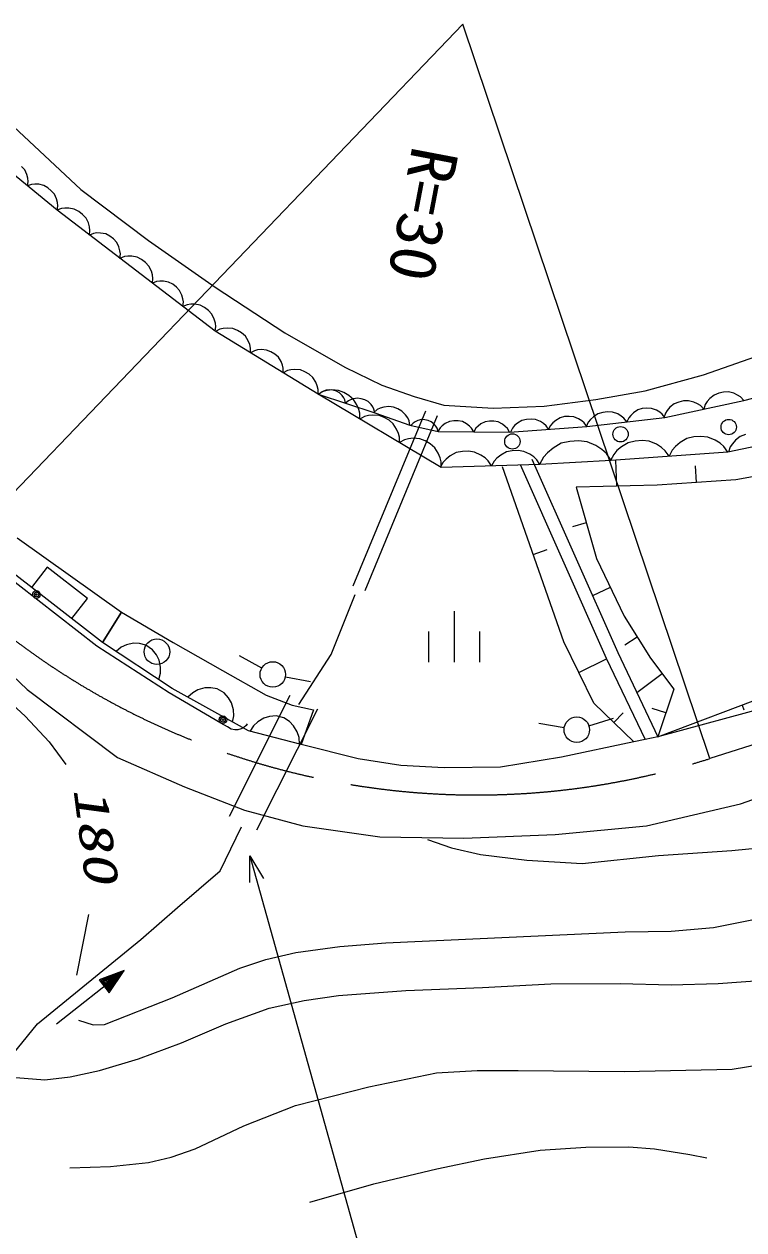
# Model space of a CAD drawing. Units: millimetres, scale not verified. Extents: x 40000 to 680000, y 20000 to 380000.
# Drawn here: x 212814 to 240986, y 242506 to 289703 of the extents above; entities that cross this region are included whole.
import ezdxf
from ezdxf.enums import TextEntityAlignment as Align

# ---------------------------------------------------------------- set-up
doc = ezdxf.new("R2010")
doc.units = ezdxf.units.MM
doc.header["$LTSCALE"] = 1000
doc.linetypes.add('CHAIN', pattern=[18.5, 12, -1.5, 3.5, -1.5])
for name, color, linetype, lineweight in [('M-BGD', 7, 'Continuous', 25), ('M-BMK', 2, 'CHAIN', 13), ('M-STR-HTXT', 7, 'Continuous', 13)]:
    doc.layers.add(name, color=color, linetype=linetype, lineweight=lineweight)
doc.styles.add('ＭＳ ゴシック', font='')
doc.styles.get('ＭＳ ゴシック').set_extended_font_data('MS Gothic')

msp = doc.modelspace()

# ---------------------------------------------------------------- linework, layer by layer
at = {"layer": 'M-BGD'}
for p, q in [((214102, 282416), (209490, 286203)), ((212202, 285877), (215035, 283230)), ((212838, 283997), (212718, 284134)), ((212920, 283813), (212838, 283997)), ((212956, 283667), (212920, 283813)), ((212968, 283541), (212956, 283667)), ((212943, 283368), (212968, 283541)), ((213108, 283426), (212943, 283368)), ((213234, 283439), (213108, 283426)), ((213384, 283432), (213234, 283439)), ((213580, 283388), (213384, 283432)), ((213738, 283297), (213580, 283388)), ((213878, 283182), (213738, 283297)), ((215035, 283230), (217682, 281235)), ((213998, 283045), (213878, 283182)), ((214080, 282861), (213998, 283045)), ((214115, 282715), (214080, 282861)), ((214128, 282589), (214115, 282715)), ((214274, 282486), (214100, 282417)), ((214102, 282416), (214128, 282589)), ((220298, 277681), (214102, 282416)), ((214408, 282504), (214274, 282486)), ((214568, 282502), (214408, 282504)), ((214779, 282462), (214568, 282502)), ((214951, 282371), (214779, 282462)), ((215104, 282254), (214951, 282371)), ((215237, 282112), (215104, 282254)), ((215331, 281919), (215237, 282112)), ((215374, 281765), (215331, 281919)), ((215372, 281445), (215392, 281631)), ((215534, 281510), (215372, 281445)), ((215392, 281631), (215374, 281765)), ((215660, 281527), (215534, 281510)), ((215810, 281525), (215660, 281527)), ((216008, 281488), (215810, 281525)), ((216169, 281402), (216008, 281488)), ((216312, 281293), (216169, 281402)), ((216437, 281160), (216312, 281293)), ((216525, 280979), (216437, 281160)), ((216566, 280835), (216525, 280979)), ((216583, 280708), (216566, 280835)), ((217682, 281235), (220292, 279408)), ((216563, 280535), (216583, 280708)), ((216737, 280603), (216563, 280535)), ((216871, 280621), (216737, 280603)), ((217031, 280620), (216871, 280621)), ((217242, 280580), (217031, 280620)), ((217414, 280488), (217242, 280580)), ((217567, 280372), (217414, 280488)), ((217700, 280230), (217567, 280372)), ((217794, 280037), (217700, 280230)), ((217837, 279883), (217794, 280037)), ((217855, 279748), (217837, 279883)), ((217835, 279563), (217855, 279748)), ((217997, 279628), (217835, 279563)), ((218123, 279644), (217997, 279628)), ((218273, 279643), (218123, 279644)), ((218471, 279605), (218273, 279643)), ((218632, 279520), (218471, 279605)), ((218775, 279410), (218632, 279520)), ((218900, 279277), (218775, 279410)), ((220292, 279408), (223014, 277619)), ((218988, 279097), (218900, 279277)), ((219029, 278952), (218988, 279097)), ((219046, 278826), (219029, 278952)), ((219026, 278652), (219046, 278826)), ((219200, 278721), (219026, 278652)), ((219334, 278739), (219200, 278721)), ((219494, 278738), (219334, 278739)), ((219705, 278697), (219494, 278738)), ((219877, 278606), (219705, 278697)), ((220030, 278489), (219877, 278606)), ((220163, 278347), (220030, 278489)), ((220257, 278155), (220163, 278347)), ((220300, 278001), (220257, 278155)), ((220318, 277866), (220300, 278001)), ((220298, 277681), (220318, 277866)), ((224320, 275220), (220298, 277681)), ((220476, 277759), (220311, 277672)), ((220608, 277790), (220476, 277759)), ((220768, 277806), (220608, 277790)), ((220982, 277787), (220768, 277806)), ((221162, 277714), (220982, 277787)), ((221326, 277614), (221162, 277714)), ((221473, 277487), (221326, 277614)), ((223014, 277619), (225363, 276277)), ((221587, 277305), (221473, 277487)), ((221646, 277156), (221587, 277305)), ((221678, 277024), (221646, 277156)), ((221676, 276837), (221678, 277024)), ((221831, 276918), (221676, 276837)), ((221955, 276948), (221831, 276918)), ((222104, 276962), (221955, 276948)), ((222305, 276945), (222104, 276962)), ((222474, 276877), (222305, 276945)), ((222627, 276783), (222474, 276877)), ((222765, 276663), (222627, 276783)), ((222872, 276493), (222765, 276663)), ((239400, 275978), (241973, 276873)), ((222927, 276353), (222872, 276493)), ((222957, 276230), (222927, 276353)), ((222956, 276055), (222957, 276230)), ((223121, 276141), (222956, 276055)), ((223253, 276173), (223121, 276141)), ((223412, 276188), (223253, 276173)), ((223626, 276170), (223412, 276188)), ((223807, 276097), (223626, 276170)), ((225363, 276277), (226817, 275568)), ((223970, 275996), (223807, 276097)), ((224117, 275869), (223970, 275996)), ((224231, 275687), (224117, 275869)), ((224290, 275538), (224231, 275687)), ((237126, 275344), (239400, 275978)), ((240979, 274976), (244738, 275950)), ((224322, 275406), (224290, 275538)), ((224320, 275220), (224322, 275406)), ((229134, 272353), (224320, 275220)), ((224320, 275220), (226538, 274489)), ((224518, 275323), (224323, 275218)), ((224450, 275293), (224353, 275209)), ((224534, 275335), (224450, 275293)), ((224674, 275363), (224518, 275323)), ((224638, 275370), (224534, 275335)), ((224784, 275391), (224638, 275370)), ((224863, 275383), (224674, 275363)), ((224916, 275371), (224784, 275391)), ((225117, 275364), (224863, 275383)), ((225042, 275330), (224916, 275371)), ((225160, 275267), (225042, 275330)), ((225333, 275280), (225117, 275364)), ((225265, 275163), (225160, 275267)), ((225328, 275073), (225265, 275163)), ((225528, 275164), (225333, 275280)), ((225705, 275014), (225528, 275164)), ((226817, 275568), (228084, 275121)), ((235187, 275009), (237126, 275344)), ((239820, 275181), (239653, 275046)), ((240001, 275253), (239820, 275181)), ((240189, 275294), (240001, 275253)), ((240383, 275304), (240189, 275294)), ((240591, 275252), (240383, 275304)), ((240737, 275185), (240591, 275252)), ((240851, 275112), (240737, 275185)), ((225370, 274990), (225328, 275073)), ((225398, 274865), (225370, 274990)), ((225504, 274956), (225398, 274865)), ((225595, 275002), (225504, 274956)), ((225709, 275040), (225595, 275002)), ((225842, 274800), (225705, 275014)), ((225868, 275064), (225709, 275040)), ((225915, 274624), (225842, 274800)), ((226012, 275042), (225868, 275064)), ((226149, 274997), (226012, 275042)), ((226278, 274929), (226149, 274997)), ((226393, 274815), (226278, 274929)), ((226461, 274717), (226393, 274815)), ((226507, 274626), (226461, 274717)), ((226895, 274713), (226752, 274668)), ((227095, 274738), (226895, 274713)), ((227275, 274707), (227095, 274738)), ((227445, 274647), (227275, 274707)), ((228084, 275121), (229240, 274785)), ((229240, 274785), (231179, 274673)), ((231179, 274673), (233174, 274748)), ((233174, 274748), (235187, 275009)), ((237896, 274300), (240979, 274976)), ((238090, 274703), (237986, 274582)), ((238257, 274838), (238090, 274703)), ((238438, 274910), (238257, 274838)), ((238626, 274952), (238438, 274910)), ((238820, 274961), (238626, 274952)), ((239028, 274909), (238820, 274961)), ((239174, 274842), (239028, 274909)), ((239288, 274769), (239174, 274842)), ((239416, 274634), (239288, 274769)), ((239476, 274810), (239416, 274634)), ((239549, 274925), (239476, 274810)), ((239653, 275046), (239549, 274925)), ((240979, 274976), (240851, 275112)), ((225697, 267719), (228534, 274569)), ((225954, 274468), (225915, 274624)), ((225955, 274246), (225954, 274468)), ((226140, 274346), (225955, 274246)), ((226288, 274383), (226140, 274346)), ((226159, 267528), (228996, 274377)), ((226467, 274402), (226288, 274383)), ((226708, 274385), (226467, 274402)), ((226637, 274613), (226503, 274502)), ((226538, 274489), (226507, 274626)), ((226538, 274489), (227917, 274003)), ((226752, 274668), (226637, 274613)), ((226912, 274305), (226708, 274385)), ((227097, 274194), (226912, 274305)), ((227604, 274559), (227445, 274647)), ((227744, 274414), (227604, 274559)), ((227827, 274289), (227744, 274414)), ((227882, 274174), (227827, 274289)), ((228361, 274221), (228218, 274184)), ((228495, 274214), (228361, 274221)), ((232474, 274231), (232297, 274188)), ((232654, 274244), (232474, 274231)), ((232835, 274226), (232654, 274244)), ((233021, 274150), (232835, 274226)), ((233793, 274295), (233620, 274192)), ((233970, 274338), (233793, 274295)), ((234150, 274350), (233970, 274338)), ((234331, 274333), (234150, 274350)), ((234517, 274256), (234331, 274333)), ((234644, 274175), (234517, 274256)), ((234840, 273949), (237896, 274300)), ((234978, 274222), (234893, 274116)), ((235094, 274332), (234978, 274222)), ((235274, 274449), (235094, 274332)), ((235461, 274503), (235274, 274449)), ((235652, 274525), (235461, 274503)), ((235846, 274515), (235652, 274525)), ((236048, 274442), (235846, 274515)), ((236186, 274361), (236048, 274442)), ((236292, 274277), (236186, 274361)), ((236406, 274129), (236292, 274277)), ((236478, 274288), (236406, 274129)), ((236557, 274388), (236478, 274288)), ((236666, 274491), (236557, 274388)), ((236835, 274601), (236666, 274491)), ((237010, 274651), (236835, 274601)), ((237189, 274672), (237010, 274651)), ((237371, 274663), (237189, 274672)), ((237560, 274594), (237371, 274663)), ((237690, 274518), (237560, 274594)), ((237790, 274439), (237690, 274518)), ((237896, 274300), (237790, 274439)), ((237913, 274468), (237853, 274291)), ((237986, 274582), (237913, 274468)), ((227265, 274053), (227097, 274194)), ((227395, 273850), (227265, 274053)), ((227463, 273683), (227395, 273850)), ((227917, 274003), (227882, 274174)), ((227917, 274003), (229026, 273759)), ((228040, 274088), (227952, 273995)), ((228118, 274139), (228040, 274088)), ((228218, 274184), (228118, 274139)), ((228624, 274185), (228495, 274214)), ((228748, 274136), (228624, 274185)), ((228863, 274043), (228748, 274136)), ((228935, 273960), (228863, 274043)), ((228985, 273881), (228935, 273960)), ((229026, 273759), (228985, 273881)), ((229097, 273899), (229012, 273759)), ((229026, 273759), (231811, 273732)), ((229182, 273982), (229097, 273899)), ((229294, 274065), (229182, 273982)), ((229463, 274147), (229294, 274065)), ((229632, 274173), (229463, 274147)), ((229800, 274172), (229632, 274173)), ((229967, 274142), (229800, 274172)), ((230134, 274057), (229967, 274142)), ((230246, 273971), (230134, 274057)), ((230329, 273887), (230246, 273971)), ((230411, 273746), (230329, 273887)), ((230497, 273885), (230411, 273746)), ((230582, 273968), (230497, 273885)), ((230694, 274051), (230582, 273968)), ((230863, 274133), (230694, 274051)), ((231031, 274160), (230863, 274133)), ((231199, 274158), (231031, 274160)), ((231367, 274129), (231199, 274158)), ((231534, 274043), (231367, 274129)), ((231646, 273958), (231534, 274043)), ((231729, 273873), (231646, 273958)), ((231811, 273732), (231729, 273873)), ((231811, 273732), (234840, 273949)), ((231927, 273891), (231848, 273735)), ((232010, 273987), (231927, 273891)), ((232124, 274085), (232010, 273987)), ((232297, 274188), (232124, 274085)), ((233147, 274068), (233021, 274150)), ((233244, 273985), (233147, 274068)), ((233344, 273842), (233244, 273985)), ((233423, 273998), (233344, 273842)), ((233506, 274094), (233423, 273998)), ((233620, 274192), (233506, 274094)), ((234740, 274092), (234644, 274175)), ((234840, 273949), (234740, 274092)), ((234893, 274116), (234816, 273946)), ((227501, 273535), (227463, 273683)), ((227502, 273325), (227501, 273535)), ((227697, 273430), (227502, 273325)), ((227853, 273470), (227697, 273430)), ((228042, 273490), (227853, 273470)), ((228296, 273471), (228042, 273490)), ((228512, 273387), (228296, 273471)), ((228707, 273271), (228512, 273387)), ((228884, 273121), (228707, 273271)), ((233840, 273295), (233515, 273108)), ((234173, 273371), (233840, 273295)), ((234508, 273390), (234173, 273371)), ((234847, 273354), (234508, 273390)), ((235192, 273206), (234847, 273354)), ((236457, 273317), (236191, 273160)), ((236729, 273382), (236457, 273317)), ((237004, 273402), (236729, 273382)), ((237283, 273375), (237004, 273402)), ((237568, 273257), (237283, 273375)), ((238486, 273322), (238312, 273172)), ((238751, 273480), (238486, 273322)), ((239023, 273545), (238751, 273480)), ((239298, 273565), (239023, 273545)), ((239577, 273538), (239298, 273565)), ((239862, 273420), (239577, 273538)), ((240055, 273296), (239862, 273420)), ((240203, 273168), (240055, 273296)), ((244008, 273705), (240357, 272948)), ((240538, 273280), (240454, 273152)), ((240657, 273415), (240538, 273280)), ((240846, 273564), (240657, 273415)), ((241051, 273643), (240846, 273564)), ((229021, 272907), (228884, 273121)), ((229094, 272731), (229021, 272907)), ((229490, 272803), (229334, 272679)), ((229727, 272930), (229490, 272803)), ((229966, 272977), (229727, 272930)), ((230206, 272983), (229966, 272977)), ((230447, 272950), (230206, 272983)), ((230690, 272837), (230447, 272950)), ((230853, 272721), (230690, 272837)), ((231470, 272837), (231321, 272718)), ((231695, 272957), (231470, 272837)), ((231922, 273001), (231695, 272957)), ((232150, 273008), (231922, 273001)), ((232379, 272976), (232150, 273008)), ((232610, 272868), (232379, 272976)), ((232765, 272759), (232610, 272868)), ((233301, 272927), (233143, 272750)), ((233515, 273108), (233301, 272927)), ((235425, 273051), (235192, 273206)), ((235603, 272893), (235425, 273051)), ((235787, 272623), (235603, 272893)), ((235890, 272861), (235768, 272622)), ((240357, 272948), (235787, 272623)), ((236018, 273009), (235890, 272861)), ((236191, 273160), (236018, 273009)), ((237761, 273133), (237568, 273257)), ((237909, 273005), (237761, 273133)), ((238063, 272785), (237909, 273005)), ((238184, 273024), (238063, 272785)), ((238312, 273172), (238184, 273024)), ((240357, 272948), (240203, 273168)), ((240454, 273152), (240385, 272954)), ((248075, 273246), (240675, 271866)), ((229133, 272575), (229094, 272731)), ((229217, 272555), (229103, 272352)), ((229134, 272353), (229133, 272575)), ((233001, 272461), (229134, 272353)), ((229334, 272679), (229217, 272555)), ((230976, 272605), (230853, 272721)), ((231102, 272408), (230976, 272605)), ((231211, 272601), (231102, 272408)), ((231321, 272718), (231211, 272601)), ((233937, 265522), (231540, 272371)), ((232225, 272469), (235601, 264886)), ((232682, 272673), (236052, 265102)), ((232882, 272648), (232765, 272759)), ((233001, 272461), (232882, 272648)), ((233143, 272750), (232991, 272461)), ((235787, 272623), (233001, 272461)), ((236008, 271616), (235979, 272637)), ((239134, 271763), (239090, 272419)), ((240675, 271866), (237593, 271661)), ((237593, 271661), (234422, 271572)), ((234422, 271572), (235215, 268783)), ((234819, 270178), (234272, 270023)), ((212547, 269593), (216632, 266685)), ((232739, 268947), (233286, 269138)), ((215886, 265501), (211903, 268587)), ((235215, 268783), (236301, 266523)), ((215665, 265348), (211794, 268352)), ((213716, 268447), (213104, 267656)), ((215297, 267222), (213716, 268447)), ((235758, 267653), (235065, 267320)), ((209264, 267144), (212938, 263661)), ((214685, 266431), (215297, 267222)), ((224838, 265033), (225767, 267381)), ((215886, 265501), (216632, 266685)), ((216632, 266685), (215886, 265501)), ((216632, 266685), (218651, 265501)), ((229640, 266722), (229640, 264722)), ((236301, 266523), (237329, 264879)), ((228640, 265922), (228640, 264722)), ((230640, 265922), (230640, 264722)), ((218497, 263528), (215665, 265348)), ((218607, 263701), (215886, 265501)), ((216612, 265309), (216412, 265152)), ((216822, 265409), (216612, 265309)), ((217099, 265466), (216822, 265409)), ((217332, 265455), (217099, 265466)), ((217576, 265390), (217332, 265455)), ((217843, 265213), (217576, 265390)), ((218651, 265501), (220582, 264403)), ((235112, 263125), (233937, 265522)), ((236815, 265701), (236332, 265399)), ((217999, 265014), (217843, 265213)), ((218100, 264804), (217999, 265014)), ((218157, 264527), (218100, 264804)), ((222112, 264492), (221240, 264982)), ((223566, 263076), (224838, 265033)), ((234524, 264324), (235614, 264858)), ((235601, 264886), (237117, 261706)), ((236052, 265102), (237624, 261806)), ((237329, 264879), (238239, 263675)), ((218146, 264294), (218157, 264527)), ((220582, 264403), (222293, 263438)), ((218081, 264049), (218146, 264294)), ((223039, 264154), (224022, 263971)), ((237784, 264277), (236800, 263533)), ((237624, 261806), (244202, 264292)), ((212938, 263661), (216468, 260990)), ((220519, 262343), (218497, 263528)), ((221591, 262034), (218607, 263701)), ((219413, 263526), (219226, 263355)), ((219615, 263642), (219413, 263526)), ((219887, 263719), (219615, 263642)), ((220121, 263726), (219887, 263719)), ((220369, 263679), (220121, 263726)), ((220648, 263523), (220369, 263679)), ((220819, 263336), (220648, 263523)), ((220847, 258700), (223233, 263440)), ((222293, 263438), (223303, 263043)), ((238239, 263675), (237624, 261806)), ((244085, 263558), (237624, 261806)), ((220935, 263133), (220819, 263336)), ((221012, 262861), (220935, 263133)), ((221919, 258161), (224305, 262900)), ((223303, 263043), (224136, 262867)), ((236677, 261608), (235112, 263125)), ((237931, 262741), (237395, 262917)), ((240913, 263049), (240985, 262858)), ((220972, 262380), (221019, 262628)), ((221019, 262628), (221012, 262861)), ((222199, 262539), (221956, 262395)), ((222423, 262606), (222199, 262539)), ((222675, 262624), (222423, 262606)), ((222985, 262545), (222675, 262624)), ((223198, 262408), (222985, 262545)), ((224136, 262867), (223654, 261507)), ((234923, 262234), (235876, 262536)), ((235894, 262367), (236259, 262744)), ((220778, 262192), (220519, 262343)), ((220916, 262111), (220778, 262192)), ((221057, 262075), (220916, 262111)), ((221173, 262076), (221057, 262075)), ((221310, 262112), (221173, 262076)), ((221412, 262168), (221310, 262112)), ((221508, 262251), (221412, 262168)), ((221548, 262320), (221508, 262251)), ((223654, 261507), (221591, 262034)), ((221790, 262231), (221653, 262018)), ((221956, 262395), (221790, 262231)), ((223362, 262242), (223198, 262408)), ((223506, 261999), (223362, 262242)), ((223573, 261775), (223506, 261999)), ((233953, 262164), (232966, 262325)), ((223591, 261523), (223573, 261775)), ((225885, 260945), (223654, 261507)), ((236677, 261608), (233841, 261004)), ((237117, 261706), (236677, 261608)), ((237624, 261806), (237117, 261706)), ((233841, 261004), (231463, 260622)), ((216468, 260990), (219092, 259845)), ((227558, 260681), (225885, 260945)), ((229261, 260593), (227558, 260681)), ((231463, 260622), (229261, 260593)), ((240852, 259177), (244717, 260560)), ((219092, 259845), (221435, 258938)), ((237179, 258318), (240852, 259177)), ((221435, 258938), (223725, 258318)), ((220492, 256563), (221328, 258282)), ((223725, 258318), (226731, 257888)), ((233601, 257984), (237179, 258318)), ((226731, 257888), (230022, 257841)), ((230022, 257841), (233601, 257984)), ((218820, 255123), (220492, 256563)), ((217380, 253869), (218820, 255123)), ((215333, 254854), (214858, 252482)), ((213340, 250572), (217380, 253869)), ((214083, 250572), (216730, 252662)), ((216730, 252662), (215747, 252293)), ((216636, 252588), (215815, 252271)), ((216542, 252513), (215884, 252249)), ((216132, 251935), (216542, 252513)), ((216138, 251863), (216636, 252588)), ((216143, 251791), (216730, 252662)), ((215747, 252293), (216143, 251791)), ((215815, 252271), (216138, 251863)), ((215884, 252249), (216132, 251935)), ((216447, 252439), (215953, 252227)), ((215953, 252227), (216126, 252007)), ((216353, 252365), (216021, 252204)), ((216021, 252204), (216120, 252079)), ((216228, 252265), (216090, 252182)), ((216090, 252182), (216115, 252151)), ((216115, 252151), (216228, 252265)), ((216120, 252079), (216353, 252365)), ((216126, 252007), (216447, 252439)), ((211482, 248296), (213340, 250572))]:
    msp.add_line(p, q, dxfattribs=at)
for points in [[(210454, 266010), (210652, 265233), (210908, 264670), (211328, 264086), (211883, 263511), (212861, 262611), (213797, 261606), (214443, 260717)], [(228600, 257791), (229545, 257460), (230678, 257196), (232496, 256984), (234662, 256853), (237648, 257161), (240516, 257359), (242915, 257595), (245459, 257976), (249349, 259223), (253444, 260421), (257739, 261369), (262099, 262443), (264073, 263132)], [(214937, 250712), (215523, 250530), (215954, 250547), (218604, 251592), (221260, 252753), (222273, 253092), (223445, 253359), (225171, 253600), (226965, 253742), (236334, 254176), (238137, 254203), (239794, 254343), (241363, 254657), (242821, 255055), (245490, 255902), (248284, 256901), (257481, 260116), (258821, 260540), (260572, 260961), (262340, 261206)], [(214600, 244931), (216199, 244991), (217680, 245149), (218564, 245352), (219511, 245680), (221417, 246574), (223438, 247377), (226300, 248099), (228955, 248654), (230552, 248748), (232150, 248739), (236295, 248710), (240528, 248797), (242129, 249055), (244081, 249491), (246490, 250198), (249019, 251054), (251481, 251892), (254019, 252648), (257382, 253563), (260851, 254396), (262696, 254566), (264874, 254880)], [(212491, 248473), (213621, 248384), (214615, 248499), (215765, 248748), (217291, 249201), (218979, 249825), (220706, 250568), (222400, 251188), (223769, 251490), (225118, 251677), (227757, 251878), (230754, 251999), (233435, 252133), (236144, 252152), (238143, 252097), (239978, 252144), (241784, 252279)], [(223999, 243594), (226500, 244306), (228967, 244902), (230838, 245290), (233007, 245622), (234802, 245741), (236483, 245752), (237492, 245678), (238874, 245455), (239533, 245325)]]:
    msp.add_lwpolyline(points, dxfattribs=at)
for centre, radius in [((240391, 273931), 300), ((236158, 273648), 300), ((231925, 273366), 300), ((213297, 267376), 150), ((213297, 267376), 90), ((213297, 267376), 30), ((218012, 265137), 500), ((222547, 264246), 500), ((220595, 262473), 150), ((220595, 262473), 90), ((220595, 262473), 30), ((234446, 262083), 500)]:
    msp.add_circle(centre, radius, dxfattribs=at)
at = {"layer": 'M-BMK'}
msp.add_line((246351, 263094), (239652, 260954), dxfattribs=at)
msp.add_arc((230522, 289531), 30000, 225.2407, 287.7193, dxfattribs=at)
at = {"layer": 'M-STR-HTXT'}
for p, q in [((229987, 289703), (209398, 268228)), ((239652, 260954), (229987, 289703)), ((221647, 256106), (221648, 257144)), ((221648, 257144), (222187, 256257)), ((221648, 257144), (227194, 237316))]:
    msp.add_line(p, q, dxfattribs=at)

# ---------------------------------------------------------------- texts
at = {"layer": 'M-BGD', "style": 'ＭＳ ゴシック', "oblique": 15, "width": 1.4}
msp.add_text('180', height=1320, rotation=277.4, dxfattribs=at).set_placement((214345, 259727), align=Align.BOTTOM_LEFT)
at = {"layer": 'M-STR-HTXT', "style": 'ＭＳ ゴシック', "width": 1.05}
msp.add_text('R=30', height=1833, rotation=259.2, dxfattribs=at).set_placement((227483, 285100), align=Align.BOTTOM_LEFT)

doc.saveas('drawing.dxf')
